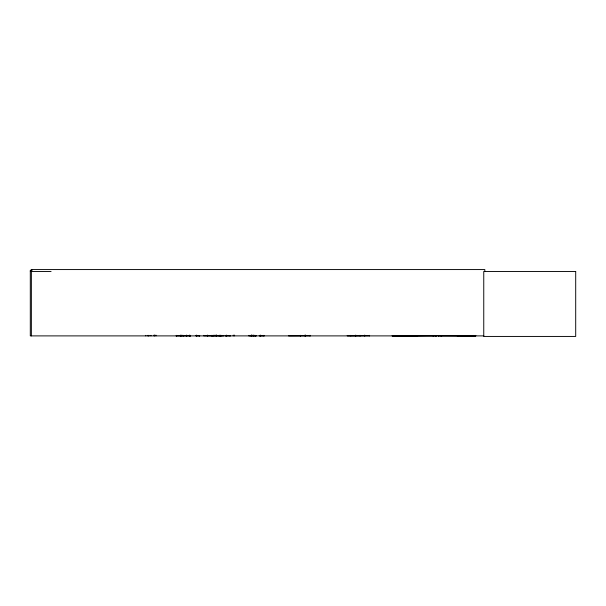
<?xml version="1.0" encoding="UTF-8"?>
<svg xmlns="http://www.w3.org/2000/svg" width="606" height="606" viewBox="0 0 606 606"><rect width="100%" height="100%" fill="white"/><g stroke="black" fill="none" stroke-linecap="round" stroke-linejoin="round"><path stroke-width="0.91" d="M211.744 335.822L211.744 335.353M221.485 335.868L221.493 335.353M181.709 335.807L181.747 335.353M176.073 335.891L190.511 335.822M186.784 335.754L186.769 335.216M436.684 335.853L392.15 335.838L436.418 335.459C437.237 335.822 435.623 336.012 436.418 335.459M392.233 335.868L436.449 335.656M395.347 335.875L395.104 335.459L394.915 335.868M413.959 335.838L414.224 335.459L414.481 335.853L413.959 335.459L413.777 335.868M414.398 335.883L414.61 335.459L414.86 335.875M438.024 335.868L438.206 335.459L460.666 335.459L461.007 335.875M438.449 335.875L438.206 335.459M458.227 335.875L457.977 335.459L457.795 335.868M460.53 335.875L460.666 335.459M460.484 335.868L475.657 335.732M460.696 335.603L461.249 335.875M473.437 335.376L473.468 335.732M473.453 335.603L474.051 335.875M475.362 335.875L475.68 335.376M176.361 335.822L176.414 335.398M183.209 335.822L183.262 335.398M211.986 335.822L212.032 335.398M395.574 335.868L395.756 335.459L395.938 335.868M412.406 335.891L412.224 335.656M414.693 335.868L414.845 335.656M433.699 335.656L433.548 335.868M435.547 335.883L435.767 335.459L435.979 335.891M438.236 335.656L475.695 335.732M438.827 335.656L438.676 335.868M441.759 335.891L441.577 335.656M459.795 335.883L460.015 335.459L460.416 335.868M463.067 335.891L462.507 335.732M189.633 335.822L189.557 335.216M189.973 335.822L190.042 335.398M32.194 270.246L30.3 270.246L30.3 335.891L483.876 335.891M30.3 271.465L51.086 271.465M288.585 335.466L300.72 335.466M347.314 335.466L359.441 335.466M288.562 335.626L300.743 335.626M347.283 335.626L359.464 335.626M199.798 335.868L196.162 335.822M256.209 335.868L249.074 335.822M264.314 335.868L259.421 335.822M288.577 335.853L310.113 335.754M347.299 335.853L369.562 335.754M437.941 335.838L475.816 335.891M199.419 335.822L199.351 335.398L199.291 335.891M196.503 335.822L196.586 335.216M230.401 335.822L225.303 335.822M230.091 335.822L230.03 335.398L229.969 335.891M255.921 335.822L255.876 335.398L255.823 335.891M392.415 335.633L393.332 335.853L392.415 335.459M212.494 335.807L212.456 335.353M484.823 271.465L484.823 269.564L31.368 269.564L31.368 335.891M369.562 335.353L369.562 335.891M364.857 335.216L364.857 335.891M364.517 335.216L364.517 335.891M360.57 335.353L360.57 335.891M359.812 335.353L359.812 335.891M355.866 335.216L355.866 335.891M355.525 335.216L355.525 335.891M350.821 335.353L350.821 335.891M310.113 335.353L310.113 335.891M309.999 335.353L309.999 335.891M305.409 335.216L305.409 335.891M305.295 335.216L305.295 335.891M305.076 335.216L305.076 335.891M304.962 335.216L304.962 335.891M300.371 335.353L300.371 335.891M300.258 335.353L300.258 335.891M263.837 335.353L263.837 335.891M260.686 335.216L260.686 335.891M260.535 335.216L260.535 335.891M259.3 335.353L259.3 335.891M255.217 335.353L255.217 335.891M253.982 335.216L253.982 335.891M253.823 335.216L253.823 335.891M252.952 335.08L252.952 335.891M251.748 335.216L251.748 335.891M251.619 335.08L251.619 335.891M251.513 335.216L251.513 335.891M250.672 335.353L250.672 335.891M248.975 335.353L248.975 335.891M234.575 335.08L234.575 335.891M233.242 335.08L233.242 335.891M226.72 335.216L226.72 335.891M226.553 335.216L226.553 335.891M225.19 335.353L225.19 335.891M223.553 335.891L203.692 335.822L203.631 335.353M220.205 335.353L220.205 335.891M220.114 335.216L220.114 335.891M219.948 335.216L219.948 335.891M218.925 335.353L218.925 335.891M216.781 335.216L216.789 335.891M216.698 335.353L216.698 335.891M216.44 335.216L216.456 335.891M216.13 335.216L216.153 335.891M215.956 335.08L215.956 335.891M214.062 335.08L214.062 335.891M213.357 335.353L213.357 335.891M212.077 335.353L212.077 335.891M207.737 335.216L207.737 335.891M207.434 335.216L207.434 335.891M196.7 335.216L196.7 335.891M196.033 335.353L196.033 335.891M190.564 335.353L190.564 335.891M190.102 335.353L190.102 335.891M189.443 335.216L189.443 335.891M186.853 335.353L186.853 335.891M186.466 335.216L186.466 335.891M183.307 335.353L183.307 335.891M181.936 335.08L181.936 335.891M180.777 335.216L180.777 335.891M180.535 335.216L180.535 335.891M176.46 335.353L176.46 335.891M155.893 335.08L155.947 335.891M154.553 335.08L154.553 335.891M154.053 335.08L154.053 335.891M150.955 335.353L150.955 335.891M148.932 335.353L148.932 335.891M148.379 335.353L148.379 335.891M147.864 335.353L147.864 335.891M145.804 335.353L145.804 335.891M411.535 335.459C410.686 335.951 412.383 335.982 411.535 335.459M416.648 335.459C415.792 335.951 417.496 335.982 416.648 335.459M417.299 335.459C416.443 335.951 418.148 335.982 417.299 335.459M433.078 335.459C432.229 335.951 433.926 335.982 433.078 335.459M440.895 335.459C440.039 335.951 441.736 335.982 440.895 335.459M457.325 335.459C456.477 335.951 458.174 335.982 457.325 335.459M575.7 271.465L483.755 271.465L483.755 336.436L575.7 336.436L575.7 271.465"/></g></svg>
